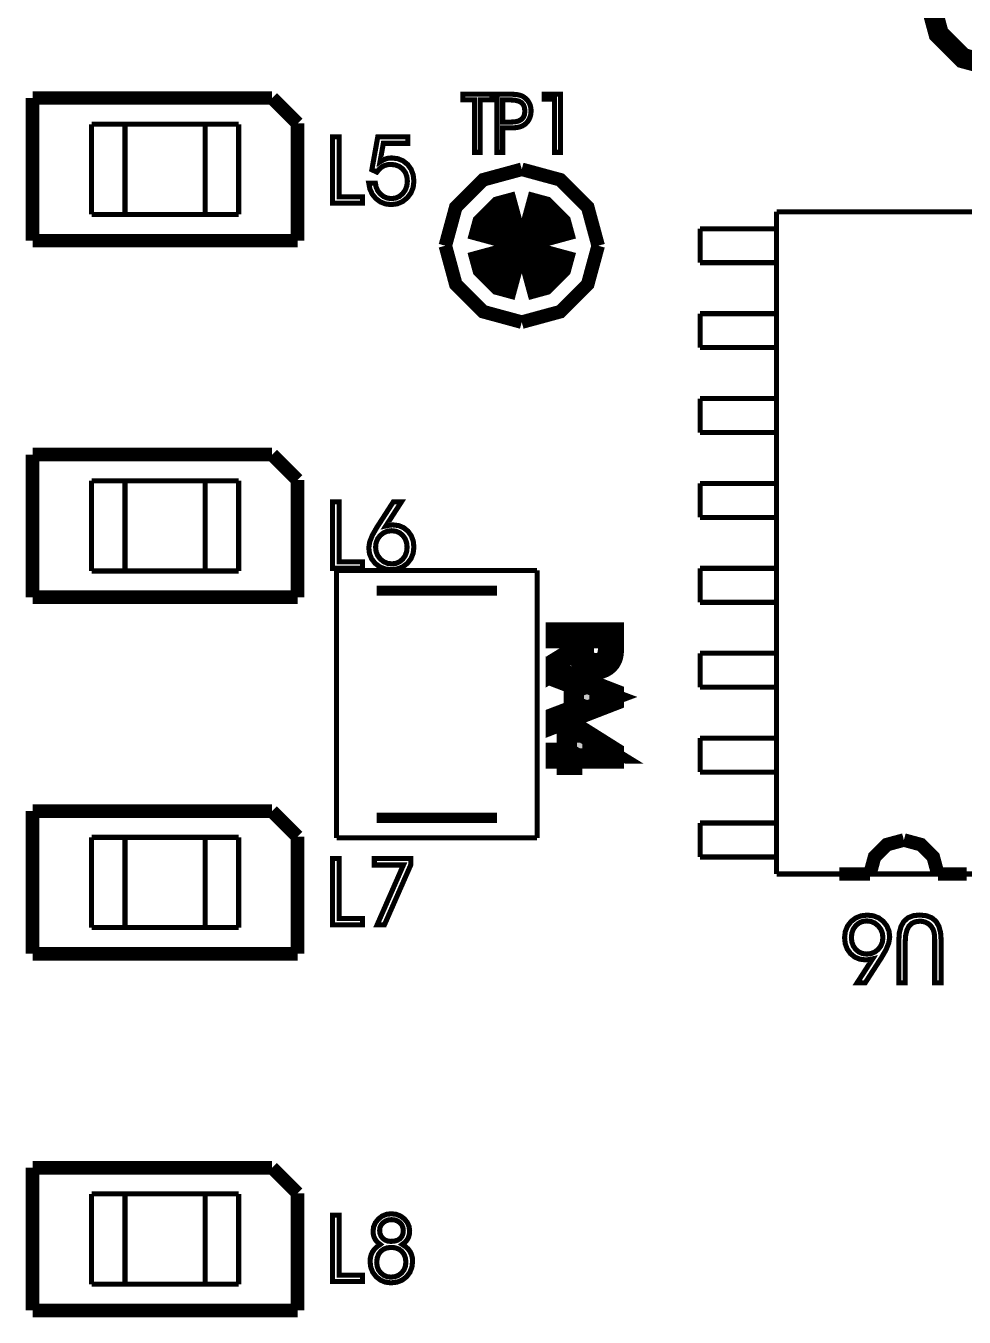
# Model space of a CAD drawing. Extents: x -1.96 to 2.19, y -1.6 to 2.11.
# Drawn here: x -0.59 to -0.038, y -0.508 to 0.253 of the extents above; entities that cross this region are included whole.
import ezdxf

# ---------------------------------------------------------------- set-up
doc = ezdxf.new("R2010")
doc.units = 0
doc.header["$LTSCALE"] = 0.000394
for name, color, linetype in [('M4', 7, 'CONTINUOUS'), ('ML', 7, 'CONTINUOUS'), ('TO', 7, 'CONTINUOUS')]:
    doc.layers.add(name, color=color, linetype=linetype)

msp = doc.modelspace()

# ---------------------------------------------------------------- linework, layer by layer
at = {"layer": 'M4', "color": 7, "linetype": 'CONTINUOUS', "const_width": 0.003}
for points in [[(-0.55174, 0.141898), (-0.55174, 0.195043)], [(-0.55174, 0.195043), (-0.46513, 0.195043)], [(-0.532055, 0.141898), (-0.532055, 0.195043)], [(-0.484815, 0.141898), (-0.484815, 0.195043)], [(-0.46513, 0.141898), (-0.46513, 0.195043)], [(-0.148433, -0.246524), (-0.148433, 0.143472)], [(-0.148433, 0.143472), (0.001567, 0.143472)], [(-0.55174, 0.141898), (-0.46513, 0.141898)], [(-0.193433, 0.133472), (-0.148433, 0.133472)], [(-0.193433, 0.113472), (-0.193433, 0.133472)], [(-0.193433, 0.113472), (-0.148433, 0.113472)], [(-0.193433, 0.083472), (-0.148433, 0.083472)], [(-0.193433, 0.063472), (-0.193433, 0.083472)], [(-0.193433, 0.063472), (-0.148433, 0.063472)], [(-0.193433, 0.033472), (-0.148433, 0.033472)], [(-0.193433, 0.013472), (-0.193433, 0.033472)], [(-0.193433, 0.013472), (-0.148433, 0.013472)], [(-0.55174, -0.068098), (-0.55174, -0.014953)], [(-0.55174, -0.014953), (-0.46513, -0.014953)], [(-0.532055, -0.068098), (-0.532055, -0.014953)], [(-0.484815, -0.068098), (-0.484815, -0.014953)], [(-0.46513, -0.068098), (-0.46513, -0.014953)], [(-0.193433, -0.016524), (-0.148433, -0.016524)], [(-0.193433, -0.036524), (-0.193433, -0.016524)], [(-0.193433, -0.036524), (-0.148433, -0.036524)], [(-0.55174, -0.068098), (-0.46513, -0.068098)], [(-0.407488, -0.225264), (-0.407488, -0.067783)], [(-0.407488, -0.067783), (-0.289382, -0.067783)], [(-0.289382, -0.225264), (-0.289382, -0.067783)], [(-0.193433, -0.066524), (-0.148433, -0.066524)], [(-0.193433, -0.086524), (-0.193433, -0.066524)], [(-0.193433, -0.086524), (-0.148433, -0.086524)], [(-0.193433, -0.116524), (-0.148433, -0.116524)], [(-0.193433, -0.136524), (-0.193433, -0.116524)], [(-0.193433, -0.136524), (-0.148433, -0.136524)], [(-0.193433, -0.166524), (-0.148433, -0.166524)], [(-0.193433, -0.186524), (-0.193433, -0.166524)], [(-0.193433, -0.186524), (-0.148433, -0.186524)], [(-0.193433, -0.216524), (-0.148433, -0.216524)], [(-0.193433, -0.236524), (-0.193433, -0.216524)], [(-0.55174, -0.278098), (-0.55174, -0.224953)], [(-0.55174, -0.224953), (-0.46513, -0.224953)], [(-0.532055, -0.278098), (-0.532055, -0.224953)], [(-0.484815, -0.278098), (-0.484815, -0.224953)], [(-0.46513, -0.278098), (-0.46513, -0.224953)], [(-0.407488, -0.225264), (-0.289382, -0.225264)], [(-0.073429, -0.22652), (-0.08351, -0.229257), (-0.090692, -0.236439), (-0.093429, -0.24652)], [(-0.073429, -0.22652), (-0.08351, -0.229257), (-0.090692, -0.236439), (-0.093429, -0.24652)], [(-0.053429, -0.24652), (-0.056166, -0.236439), (-0.063348, -0.229257), (-0.073429, -0.22652)], [(-0.053429, -0.24652), (-0.056166, -0.236439), (-0.063348, -0.229257), (-0.073429, -0.22652)], [(-0.193433, -0.236524), (-0.148433, -0.236524)], [(-0.148433, -0.246524), (-0.103433, -0.246524)], [(-0.103433, -0.246524), (-0.042433, -0.246524)], [(-0.043433, -0.246524), (0.001567, -0.246524)], [(-0.55174, -0.278098), (-0.46513, -0.278098)], [(-0.55174, -0.488098), (-0.55174, -0.434953)], [(-0.55174, -0.434953), (-0.46513, -0.434953)], [(-0.532055, -0.488098), (-0.532055, -0.434953)], [(-0.484815, -0.488098), (-0.484815, -0.434953)], [(-0.46513, -0.488098), (-0.46513, -0.434953)], [(-0.55174, -0.488098), (-0.46513, -0.488098)]]:
    msp.add_lwpolyline(points, dxfattribs=at)
at = {"layer": 'ML', "color": 7, "linetype": 'CONTINUOUS', "const_width": 0.0325}
for points in [[(-0.298429, 0.13972), (-0.306619, 0.137497), (-0.312453, 0.131662), (-0.314677, 0.123472)], [(-0.298429, 0.13972), (-0.306619, 0.137497), (-0.312453, 0.131662), (-0.314677, 0.123472)], [(-0.282181, 0.123472), (-0.284405, 0.131662), (-0.290239, 0.137497), (-0.298429, 0.13972)], [(-0.282181, 0.123472), (-0.284405, 0.131662), (-0.290239, 0.137497), (-0.298429, 0.13972)], [(-0.314677, 0.123472), (-0.312453, 0.115283), (-0.306619, 0.109448), (-0.298429, 0.107224)], [(-0.314677, 0.123472), (-0.312453, 0.115283), (-0.306619, 0.109448), (-0.298429, 0.107224)], [(-0.298429, 0.107224), (-0.290239, 0.109448), (-0.284405, 0.115283), (-0.282181, 0.123472)], [(-0.298429, 0.107224), (-0.290239, 0.109448), (-0.284405, 0.115283), (-0.282181, 0.123472)]]:
    msp.add_lwpolyline(points, dxfattribs=at)
at = {"layer": 'TO', "color": 7, "linetype": 'CONTINUOUS'}
for points, const_width in [([(-0.058429, 0.268472), (-0.052955, 0.248313), (-0.038592, 0.233951), (-0.018433, 0.228476)], 0.012), ([(-0.058429, 0.268472), (-0.052955, 0.248313), (-0.038592, 0.233951), (-0.018433, 0.228476)], 0.012), ([(-0.586433, 0.126472), (-0.586433, 0.210472)], 0.008), ([(-0.586433, 0.210472), (-0.445433, 0.210472)], 0.008), ([(-0.445433, 0.210472), (-0.430433, 0.195472)], 0.008), ([(-0.322949, 0.178472), (-0.326311, 0.178472), (-0.326311, 0.209339), (-0.333157, 0.209339), (-0.333157, 0.212701), (-0.316106, 0.212701), (-0.316106, 0.209339), (-0.322949, 0.209339), (-0.322949, 0.178472)], 0.003), ([(-0.322949, 0.178472), (-0.326311, 0.178472), (-0.326311, 0.209339), (-0.333157, 0.209339), (-0.333157, 0.212701), (-0.316106, 0.212701), (-0.316106, 0.209339), (-0.322949, 0.209339), (-0.322949, 0.178472)], 0.003), ([(-0.313012, 0.212701), (-0.305748, 0.212701), (-0.303802, 0.212664), (-0.302134, 0.212555), (-0.300744, 0.212374), (-0.299558, 0.212112), (-0.298517, 0.211758), (-0.297614, 0.211315), (-0.296223, 0.210316), (-0.295067, 0.209137), (-0.294146, 0.207776), (-0.293474, 0.206263), (-0.293071, 0.20463), (-0.292937, 0.202874), (-0.293057, 0.201192), (-0.293419, 0.199599), (-0.294028, 0.198091), (-0.294853, 0.196723), (-0.295869, 0.195559), (-0.297075, 0.194598), (-0.298042, 0.194043), (-0.299126, 0.193598), (-0.300327, 0.193268), (-0.301707, 0.193041), (-0.303315, 0.192904), (-0.305157, 0.192858), (-0.30965, 0.192858), (-0.30965, 0.178472), (-0.313012, 0.178472), (-0.313012, 0.212701)], 0.003), ([(-0.313012, 0.212701), (-0.305748, 0.212701), (-0.303802, 0.212664), (-0.302134, 0.212555), (-0.300744, 0.212374), (-0.299558, 0.212112), (-0.298517, 0.211758), (-0.297614, 0.211315), (-0.296223, 0.210316), (-0.295067, 0.209137), (-0.294146, 0.207776), (-0.293474, 0.206263), (-0.293071, 0.20463), (-0.292937, 0.202874), (-0.293057, 0.201192), (-0.293419, 0.199599), (-0.294028, 0.198091), (-0.294853, 0.196723), (-0.295869, 0.195559), (-0.297075, 0.194598), (-0.298042, 0.194043), (-0.299126, 0.193598), (-0.300327, 0.193268), (-0.301707, 0.193041), (-0.303315, 0.192904), (-0.305157, 0.192858), (-0.30965, 0.192858), (-0.30965, 0.178472), (-0.313012, 0.178472), (-0.313012, 0.212701)], 0.003), ([(-0.275622, 0.178472), (-0.279193, 0.178472), (-0.279193, 0.209764), (-0.285161, 0.209764), (-0.285161, 0.212701), (-0.275622, 0.212701), (-0.275622, 0.178472)], 0.003), ([(-0.275622, 0.178472), (-0.279193, 0.178472), (-0.279193, 0.209764), (-0.285161, 0.209764), (-0.285161, 0.212701), (-0.275622, 0.212701), (-0.275622, 0.178472)], 0.003), ([(-0.30965, 0.209339), (-0.30965, 0.196291), (-0.304689, 0.196291), (-0.30217, 0.196466), (-0.300133, 0.196991), (-0.298575, 0.197866), (-0.297479, 0.199107), (-0.296822, 0.200729), (-0.296602, 0.202736), (-0.296824, 0.204818), (-0.297487, 0.206489), (-0.298591, 0.207752), (-0.300184, 0.208634), (-0.302311, 0.209163), (-0.304972, 0.209339), (-0.30965, 0.209339)], 0.003), ([(-0.30965, 0.209339), (-0.30965, 0.196291), (-0.304689, 0.196291), (-0.30217, 0.196466), (-0.300133, 0.196991), (-0.298575, 0.197866), (-0.297479, 0.199107), (-0.296822, 0.200729), (-0.296602, 0.202736), (-0.296824, 0.204818), (-0.297487, 0.206489), (-0.298591, 0.207752), (-0.300184, 0.208634), (-0.302311, 0.209163), (-0.304972, 0.209339), (-0.30965, 0.209339)], 0.003), ([(-0.430433, 0.126472), (-0.430433, 0.195472)], 0.008), ([(-0.392181, 0.148472), (-0.409807, 0.148472), (-0.409807, 0.187591), (-0.405937, 0.187591), (-0.405937, 0.15226), (-0.392181, 0.15226), (-0.392181, 0.148472)], 0.003), ([(-0.392181, 0.148472), (-0.409807, 0.148472), (-0.409807, 0.187591), (-0.405937, 0.187591), (-0.405937, 0.15226), (-0.392181, 0.15226), (-0.392181, 0.148472)], 0.003), ([(-0.388504, 0.160346), (-0.384606, 0.160346), (-0.384178, 0.157933), (-0.383185, 0.155773), (-0.381626, 0.153874), (-0.379682, 0.152397), (-0.377534, 0.151509), (-0.375181, 0.151213), (-0.372683, 0.151543), (-0.370456, 0.152534), (-0.368504, 0.154185), (-0.366991, 0.156315), (-0.366083, 0.158757), (-0.36578, 0.161504), (-0.366083, 0.164251), (-0.366991, 0.166628), (-0.368504, 0.168638), (-0.370508, 0.170151), (-0.372888, 0.171059), (-0.375638, 0.171362), (-0.377247, 0.171237), (-0.378751, 0.170862), (-0.38015, 0.17024), (-0.381439, 0.16937), (-0.382629, 0.16824), (-0.383717, 0.16685), (-0.386681, 0.168217), (-0.383213, 0.187591), (-0.365571, 0.187591), (-0.365571, 0.183748), (-0.379929, 0.183748), (-0.381894, 0.172839), (-0.38077, 0.173572), (-0.379658, 0.174159), (-0.378555, 0.174598), (-0.377417, 0.174904), (-0.376222, 0.175088), (-0.374969, 0.17515), (-0.371383, 0.174718), (-0.368256, 0.173427), (-0.365587, 0.17128), (-0.363561, 0.168463), (-0.362343, 0.165168), (-0.361937, 0.161394), (-0.362371, 0.157787), (-0.363675, 0.154557), (-0.365846, 0.151701), (-0.368636, 0.149475), (-0.371795, 0.148139), (-0.375319, 0.147693), (-0.37867, 0.148087), (-0.381679, 0.149272), (-0.384343, 0.151252), (-0.386463, 0.153846), (-0.387851, 0.156878), (-0.388504, 0.160346)], 0.003), ([(-0.388504, 0.160346), (-0.384606, 0.160346), (-0.384178, 0.157933), (-0.383185, 0.155773), (-0.381626, 0.153874), (-0.379682, 0.152397), (-0.377534, 0.151509), (-0.375181, 0.151213), (-0.372683, 0.151543), (-0.370456, 0.152534), (-0.368504, 0.154185), (-0.366991, 0.156315), (-0.366083, 0.158757), (-0.36578, 0.161504), (-0.366083, 0.164251), (-0.366991, 0.166628), (-0.368504, 0.168638), (-0.370508, 0.170151), (-0.372888, 0.171059), (-0.375638, 0.171362), (-0.377247, 0.171237), (-0.378751, 0.170862), (-0.38015, 0.17024), (-0.381439, 0.16937), (-0.382629, 0.16824), (-0.383717, 0.16685), (-0.386681, 0.168217), (-0.383213, 0.187591), (-0.365571, 0.187591), (-0.365571, 0.183748), (-0.379929, 0.183748), (-0.381894, 0.172839), (-0.38077, 0.173572), (-0.379658, 0.174159), (-0.378555, 0.174598), (-0.377417, 0.174904), (-0.376222, 0.175088), (-0.374969, 0.17515), (-0.371383, 0.174718), (-0.368256, 0.173427), (-0.365587, 0.17128), (-0.363561, 0.168463), (-0.362343, 0.165168), (-0.361937, 0.161394), (-0.362371, 0.157787), (-0.363675, 0.154557), (-0.365846, 0.151701), (-0.368636, 0.149475), (-0.371795, 0.148139), (-0.375319, 0.147693), (-0.37867, 0.148087), (-0.381679, 0.149272), (-0.384343, 0.151252), (-0.386463, 0.153846), (-0.387851, 0.156878), (-0.388504, 0.160346)], 0.003), ([(-0.298429, 0.168469), (-0.32111, 0.16231), (-0.337267, 0.146153), (-0.343425, 0.123472)], 0.008), ([(-0.298429, 0.168469), (-0.32111, 0.16231), (-0.337267, 0.146153), (-0.343425, 0.123472)], 0.008), ([(-0.253433, 0.123472), (-0.259591, 0.146153), (-0.275749, 0.16231), (-0.298429, 0.168469)], 0.008), ([(-0.253433, 0.123472), (-0.259591, 0.146153), (-0.275749, 0.16231), (-0.298429, 0.168469)], 0.008), ([(-0.586433, 0.126472), (-0.430433, 0.126472)], 0.008), ([(-0.343425, 0.123472), (-0.337267, 0.100791), (-0.32111, 0.084632), (-0.298429, 0.078472)], 0.008), ([(-0.343425, 0.123472), (-0.337267, 0.100791), (-0.32111, 0.084632), (-0.298429, 0.078472)], 0.008), ([(-0.298429, 0.078472), (-0.275749, 0.084632), (-0.259591, 0.100791), (-0.253433, 0.123472)], 0.008), ([(-0.298429, 0.078472), (-0.275749, 0.084632), (-0.259591, 0.100791), (-0.253433, 0.123472)], 0.008), ([(-0.586433, -0.083524), (-0.586433, 0.000472)], 0.008), ([(-0.586433, 0.000472), (-0.445433, 0.000472)], 0.008), ([(-0.445433, 0.000472), (-0.430433, -0.014524)], 0.008), ([(-0.430433, -0.083524), (-0.430433, -0.014524)], 0.008), ([(-0.392181, -0.066528), (-0.409807, -0.066528), (-0.409807, -0.027409), (-0.405937, -0.027409), (-0.405937, -0.06274), (-0.392181, -0.06274), (-0.392181, -0.066528)], 0.003), ([(-0.392181, -0.066528), (-0.409807, -0.066528), (-0.409807, -0.027409), (-0.405937, -0.027409), (-0.405937, -0.06274), (-0.392181, -0.06274), (-0.392181, -0.066528)], 0.003), ([(-0.374079, -0.027409), (-0.369303, -0.027409), (-0.378425, -0.041539), (-0.377613, -0.041362), (-0.376843, -0.041215), (-0.376114, -0.041098), (-0.375439, -0.041017), (-0.374807, -0.040969), (-0.374217, -0.040953), (-0.370873, -0.041365), (-0.367938, -0.0426), (-0.365413, -0.044657), (-0.363481, -0.047344), (-0.362323, -0.050452), (-0.361937, -0.053984), (-0.362359, -0.057599), (-0.363623, -0.060779), (-0.365724, -0.06352), (-0.368473, -0.065623), (-0.371672, -0.066886), (-0.375319, -0.067307), (-0.378897, -0.066894), (-0.382042, -0.065654), (-0.384752, -0.063583), (-0.386838, -0.060912), (-0.388088, -0.057855), (-0.388504, -0.054413), (-0.387966, -0.050986), (-0.386352, -0.04694), (-0.383661, -0.042272), (-0.383369, -0.041826), (-0.383127, -0.041458), (-0.382937, -0.041165), (-0.374079, -0.027409)], 0.003), ([(-0.374079, -0.027409), (-0.369303, -0.027409), (-0.378425, -0.041539), (-0.377613, -0.041362), (-0.376843, -0.041215), (-0.376114, -0.041098), (-0.375439, -0.041017), (-0.374807, -0.040969), (-0.374217, -0.040953), (-0.370873, -0.041365), (-0.367938, -0.0426), (-0.365413, -0.044657), (-0.363481, -0.047344), (-0.362323, -0.050452), (-0.361937, -0.053984), (-0.362359, -0.057599), (-0.363623, -0.060779), (-0.365724, -0.06352), (-0.368473, -0.065623), (-0.371672, -0.066886), (-0.375319, -0.067307), (-0.378897, -0.066894), (-0.382042, -0.065654), (-0.384752, -0.063583), (-0.386838, -0.060912), (-0.388088, -0.057855), (-0.388504, -0.054413), (-0.387966, -0.050986), (-0.386352, -0.04694), (-0.383661, -0.042272), (-0.383369, -0.041826), (-0.383127, -0.041458), (-0.382937, -0.041165), (-0.374079, -0.027409)], 0.003), ([(-0.375024, -0.044362), (-0.37756, -0.044674), (-0.37981, -0.045608), (-0.381772, -0.047161), (-0.383286, -0.049167), (-0.384194, -0.051459), (-0.384496, -0.054039), (-0.384187, -0.056655), (-0.383259, -0.058986), (-0.381709, -0.061035), (-0.379719, -0.062624), (-0.377473, -0.063579), (-0.374969, -0.063898), (-0.372548, -0.063589), (-0.370404, -0.062663), (-0.368539, -0.061126), (-0.367097, -0.059116), (-0.366233, -0.056771), (-0.365945, -0.054094), (-0.36623, -0.051428), (-0.367085, -0.049098), (-0.368512, -0.047106), (-0.370375, -0.045583), (-0.372546, -0.044668), (-0.375024, -0.044362)], 0.003), ([(-0.375024, -0.044362), (-0.37756, -0.044674), (-0.37981, -0.045608), (-0.381772, -0.047161), (-0.383286, -0.049167), (-0.384194, -0.051459), (-0.384496, -0.054039), (-0.384187, -0.056655), (-0.383259, -0.058986), (-0.381709, -0.061035), (-0.379719, -0.062624), (-0.377473, -0.063579), (-0.374969, -0.063898), (-0.372548, -0.063589), (-0.370404, -0.062663), (-0.368539, -0.061126), (-0.367097, -0.059116), (-0.366233, -0.056771), (-0.365945, -0.054094), (-0.36623, -0.051428), (-0.367085, -0.049098), (-0.368512, -0.047106), (-0.370375, -0.045583), (-0.372546, -0.044668), (-0.375024, -0.044362)], 0.003), ([(-0.586433, -0.083524), (-0.430433, -0.083524)], 0.008), ([(-0.383866, -0.079594), (-0.313004, -0.079594)], 0.005906), ([(-0.247571, -0.107543), (-0.278437, -0.107543), (-0.278437, -0.104232), (-0.244209, -0.104232), (-0.244209, -0.113425), (-0.24426, -0.115315), (-0.244412, -0.116941), (-0.244665, -0.118303), (-0.245038, -0.119494), (-0.245543, -0.120611), (-0.246181, -0.12165), (-0.247244, -0.122919), (-0.248522, -0.123997), (-0.250016, -0.124886), (-0.251646, -0.125545), (-0.253339, -0.125939), (-0.255094, -0.126071), (-0.257621, -0.125809), (-0.2599, -0.125024), (-0.261933, -0.123713), (-0.263559, -0.122004), (-0.264602, -0.120033), (-0.265063, -0.117799), (-0.278437, -0.126071), (-0.278437, -0.122075), (-0.261933, -0.111917), (-0.261933, -0.115161), (-0.261722, -0.117191), (-0.261088, -0.11895), (-0.260031, -0.120441), (-0.258641, -0.121571), (-0.257008, -0.12225), (-0.255138, -0.122476), (-0.253969, -0.122407), (-0.252871, -0.122198), (-0.251846, -0.12185), (-0.250901, -0.121372), (-0.250041, -0.120757), (-0.249264, -0.120008), (-0.248712, -0.119286), (-0.248277, -0.118475), (-0.247957, -0.117575), (-0.247741, -0.11638), (-0.247613, -0.114688), (-0.247571, -0.112504), (-0.247571, -0.107543)], 0.012), ([(-0.247571, -0.107543), (-0.278437, -0.107543), (-0.278437, -0.104232), (-0.244209, -0.104232), (-0.244209, -0.113425), (-0.24426, -0.115315), (-0.244412, -0.116941), (-0.244665, -0.118303), (-0.245038, -0.119494), (-0.245543, -0.120611), (-0.246181, -0.12165), (-0.247244, -0.122919), (-0.248522, -0.123997), (-0.250016, -0.124886), (-0.251646, -0.125545), (-0.253339, -0.125939), (-0.255094, -0.126071), (-0.257621, -0.125809), (-0.2599, -0.125024), (-0.261933, -0.123713), (-0.263559, -0.122004), (-0.264602, -0.120033), (-0.265063, -0.117799), (-0.278437, -0.126071), (-0.278437, -0.122075), (-0.261933, -0.111917), (-0.261933, -0.115161), (-0.261722, -0.117191), (-0.261088, -0.11895), (-0.260031, -0.120441), (-0.258641, -0.121571), (-0.257008, -0.12225), (-0.255138, -0.122476), (-0.253969, -0.122407), (-0.252871, -0.122198), (-0.251846, -0.12185), (-0.250901, -0.121372), (-0.250041, -0.120757), (-0.249264, -0.120008), (-0.248712, -0.119286), (-0.248277, -0.118475), (-0.247957, -0.117575), (-0.247741, -0.11638), (-0.247613, -0.114688), (-0.247571, -0.112504), (-0.247571, -0.107543)], 0.003), ([(-0.278437, -0.130654), (-0.278437, -0.127106), (-0.244209, -0.140386), (-0.244209, -0.144429), (-0.278437, -0.157669), (-0.278437, -0.154075), (-0.267693, -0.149984), (-0.267693, -0.134748), (-0.278437, -0.130654)], 0.012), ([(-0.278437, -0.130654), (-0.278437, -0.127106), (-0.244209, -0.140386), (-0.244209, -0.144429), (-0.278437, -0.157669), (-0.278437, -0.154075), (-0.267693, -0.149984), (-0.267693, -0.134748), (-0.278437, -0.130654)], 0.003), ([(-0.264614, -0.148803), (-0.247425, -0.142311), (-0.264614, -0.135917), (-0.264614, -0.148803)], 0.012), ([(-0.264614, -0.148803), (-0.247425, -0.142311), (-0.264614, -0.135917), (-0.264614, -0.148803)], 0.003), ([(-0.268843, -0.175248), (-0.248157, -0.175386), (-0.268843, -0.162642), (-0.268843, -0.175248)], 0.012), ([(-0.278437, -0.178465), (-0.278437, -0.175154), (-0.271827, -0.175154), (-0.271827, -0.159122), (-0.268843, -0.159122), (-0.244209, -0.17463), (-0.244209, -0.178465), (-0.268843, -0.178465), (-0.268843, -0.182181), (-0.271827, -0.182181), (-0.271827, -0.178465), (-0.278437, -0.178465)], 0.012), ([(-0.278437, -0.178465), (-0.278437, -0.175154), (-0.271827, -0.175154), (-0.271827, -0.159122), (-0.268843, -0.159122), (-0.244209, -0.17463), (-0.244209, -0.178465), (-0.268843, -0.178465), (-0.268843, -0.182181), (-0.271827, -0.182181), (-0.271827, -0.178465), (-0.278437, -0.178465)], 0.003), ([(-0.268843, -0.175248), (-0.248157, -0.175386), (-0.268843, -0.162642), (-0.268843, -0.175248)], 0.003), ([(-0.586433, -0.293524), (-0.586433, -0.209524)], 0.008), ([(-0.586433, -0.209524), (-0.445433, -0.209524)], 0.008), ([(-0.445433, -0.209524), (-0.430433, -0.224524)], 0.008), ([(-0.383866, -0.213453), (-0.313004, -0.213453)], 0.005906), ([(-0.430433, -0.293524), (-0.430433, -0.224524)], 0.008), ([(-0.073429, -0.22652), (-0.08351, -0.229257), (-0.090692, -0.236439), (-0.093429, -0.24652)], 0.008), ([(-0.073429, -0.22652), (-0.08351, -0.229257), (-0.090692, -0.236439), (-0.093429, -0.24652)], 0.008), ([(-0.053429, -0.24652), (-0.056166, -0.236439), (-0.063348, -0.229257), (-0.073429, -0.22652)], 0.008), ([(-0.053429, -0.24652), (-0.056166, -0.236439), (-0.063348, -0.229257), (-0.073429, -0.22652)], 0.008), ([(-0.392181, -0.276528), (-0.409807, -0.276528), (-0.409807, -0.237409), (-0.405937, -0.237409), (-0.405937, -0.27274), (-0.392181, -0.27274), (-0.392181, -0.276528)], 0.003), ([(-0.392181, -0.276528), (-0.409807, -0.276528), (-0.409807, -0.237409), (-0.405937, -0.237409), (-0.405937, -0.27274), (-0.392181, -0.27274), (-0.392181, -0.276528)], 0.003), ([(-0.379307, -0.276528), (-0.383606, -0.276528), (-0.36813, -0.241252), (-0.385248, -0.241252), (-0.385248, -0.237409), (-0.363673, -0.237409), (-0.363673, -0.240929), (-0.379307, -0.276528)], 0.003), ([(-0.379307, -0.276528), (-0.383606, -0.276528), (-0.36813, -0.241252), (-0.385248, -0.241252), (-0.385248, -0.237409), (-0.363673, -0.237409), (-0.363673, -0.240929), (-0.379307, -0.276528)], 0.003), ([(-0.111433, -0.246524), (-0.093433, -0.246524)], 0.008), ([(-0.053433, -0.246524), (-0.036433, -0.246524)], 0.008), ([(-0.096205, -0.310646), (-0.10098, -0.310646), (-0.091858, -0.296516), (-0.092671, -0.296693), (-0.093441, -0.29684), (-0.094169, -0.296957), (-0.094844, -0.297038), (-0.095476, -0.297086), (-0.096067, -0.297102), (-0.09941, -0.29669), (-0.102345, -0.295455), (-0.10487, -0.293398), (-0.106802, -0.290711), (-0.10796, -0.287603), (-0.108346, -0.284071), (-0.107924, -0.280456), (-0.106661, -0.277276), (-0.104559, -0.274535), (-0.10181, -0.272432), (-0.098611, -0.271169), (-0.094965, -0.270748), (-0.091386, -0.271161), (-0.088241, -0.272401), (-0.085531, -0.274472), (-0.083446, -0.277143), (-0.082196, -0.2802), (-0.08178, -0.283642), (-0.082318, -0.287069), (-0.083932, -0.291115), (-0.086622, -0.295783), (-0.086915, -0.296229), (-0.087156, -0.296597), (-0.087346, -0.29689), (-0.096205, -0.310646)], 0.003), ([(-0.096205, -0.310646), (-0.10098, -0.310646), (-0.091858, -0.296516), (-0.092671, -0.296693), (-0.093441, -0.29684), (-0.094169, -0.296957), (-0.094844, -0.297038), (-0.095476, -0.297086), (-0.096067, -0.297102), (-0.09941, -0.29669), (-0.102345, -0.295455), (-0.10487, -0.293398), (-0.106802, -0.290711), (-0.10796, -0.287603), (-0.108346, -0.284071), (-0.107924, -0.280456), (-0.106661, -0.277276), (-0.104559, -0.274535), (-0.10181, -0.272432), (-0.098611, -0.271169), (-0.094965, -0.270748), (-0.091386, -0.271161), (-0.088241, -0.272401), (-0.085531, -0.274472), (-0.083446, -0.277143), (-0.082196, -0.2802), (-0.08178, -0.283642), (-0.082318, -0.287069), (-0.083932, -0.291115), (-0.086622, -0.295783), (-0.086915, -0.296229), (-0.087156, -0.296597), (-0.087346, -0.29689), (-0.096205, -0.310646)], 0.003), ([(-0.09526, -0.293693), (-0.092724, -0.293381), (-0.090473, -0.292447), (-0.088512, -0.290894), (-0.086997, -0.288888), (-0.08609, -0.286596), (-0.085787, -0.284016), (-0.086096, -0.2814), (-0.087024, -0.279069), (-0.088575, -0.27702), (-0.090565, -0.275431), (-0.092811, -0.274476), (-0.095315, -0.274157), (-0.097736, -0.274467), (-0.09988, -0.275392), (-0.101744, -0.276929), (-0.103187, -0.278939), (-0.104051, -0.281284), (-0.104339, -0.283961), (-0.104054, -0.286627), (-0.103198, -0.288957), (-0.101772, -0.290949), (-0.099908, -0.292472), (-0.097737, -0.293387), (-0.09526, -0.293693)], 0.003), ([(-0.09526, -0.293693), (-0.092724, -0.293381), (-0.090473, -0.292447), (-0.088512, -0.290894), (-0.086997, -0.288888), (-0.08609, -0.286596), (-0.085787, -0.284016), (-0.086096, -0.2814), (-0.087024, -0.279069), (-0.088575, -0.27702), (-0.090565, -0.275431), (-0.092811, -0.274476), (-0.095315, -0.274157), (-0.097736, -0.274467), (-0.09988, -0.275392), (-0.101744, -0.276929), (-0.103187, -0.278939), (-0.104051, -0.281284), (-0.104339, -0.283961), (-0.104054, -0.286627), (-0.103198, -0.288957), (-0.101772, -0.290949), (-0.099908, -0.292472), (-0.097737, -0.293387), (-0.09526, -0.293693)], 0.003), ([(-0.051472, -0.310646), (-0.055315, -0.310646), (-0.055315, -0.285906), (-0.05534, -0.284149), (-0.055416, -0.282715), (-0.055543, -0.281606), (-0.055732, -0.280692), (-0.055984, -0.279852), (-0.056303, -0.279083), (-0.057115, -0.2777), (-0.05814, -0.276535), (-0.059386, -0.275591), (-0.060794, -0.274887), (-0.062323, -0.274464), (-0.063972, -0.274323), (-0.066668, -0.27466), (-0.068853, -0.27567), (-0.070528, -0.27735), (-0.071705, -0.27973), (-0.072411, -0.282852), (-0.072646, -0.286713), (-0.072646, -0.310646), (-0.076433, -0.310646), (-0.076433, -0.285768), (-0.076097, -0.281128), (-0.075088, -0.277348), (-0.073406, -0.274425), (-0.071047, -0.272353), (-0.067989, -0.271108), (-0.064236, -0.270693), (-0.060234, -0.2711), (-0.057011, -0.272319), (-0.054563, -0.27435), (-0.052845, -0.27724), (-0.051815, -0.281046), (-0.051472, -0.285768), (-0.051472, -0.310646)], 0.003), ([(-0.051472, -0.310646), (-0.055315, -0.310646), (-0.055315, -0.285906), (-0.05534, -0.284149), (-0.055416, -0.282715), (-0.055543, -0.281606), (-0.055732, -0.280692), (-0.055984, -0.279852), (-0.056303, -0.279083), (-0.057115, -0.2777), (-0.05814, -0.276535), (-0.059386, -0.275591), (-0.060794, -0.274887), (-0.062323, -0.274464), (-0.063972, -0.274323), (-0.066668, -0.27466), (-0.068853, -0.27567), (-0.070528, -0.27735), (-0.071705, -0.27973), (-0.072411, -0.282852), (-0.072646, -0.286713), (-0.072646, -0.310646), (-0.076433, -0.310646), (-0.076433, -0.285768), (-0.076097, -0.281128), (-0.075088, -0.277348), (-0.073406, -0.274425), (-0.071047, -0.272353), (-0.067989, -0.271108), (-0.064236, -0.270693), (-0.060234, -0.2711), (-0.057011, -0.272319), (-0.054563, -0.27435), (-0.052845, -0.27724), (-0.051815, -0.281046), (-0.051472, -0.285768), (-0.051472, -0.310646)], 0.003), ([(-0.586433, -0.293524), (-0.430433, -0.293524)], 0.008), ([(-0.586433, -0.503524), (-0.586433, -0.419524)], 0.008), ([(-0.586433, -0.419524), (-0.445433, -0.419524)], 0.008), ([(-0.445433, -0.419524), (-0.430433, -0.434524)], 0.008), ([(-0.430433, -0.503524), (-0.430433, -0.434524)], 0.008), ([(-0.392181, -0.486528), (-0.409807, -0.486528), (-0.409807, -0.447409), (-0.405937, -0.447409), (-0.405937, -0.48274), (-0.392181, -0.48274), (-0.392181, -0.486528)], 0.003), ([(-0.392181, -0.486528), (-0.409807, -0.486528), (-0.409807, -0.447409), (-0.405937, -0.447409), (-0.405937, -0.48274), (-0.392181, -0.48274), (-0.392181, -0.486528)], 0.003), ([(-0.381791, -0.464677), (-0.383056, -0.463702), (-0.384099, -0.462596), (-0.384917, -0.461366), (-0.385509, -0.460008), (-0.385865, -0.458543), (-0.385984, -0.456972), (-0.385635, -0.454302), (-0.384589, -0.451878), (-0.382846, -0.449701), (-0.380621, -0.447997), (-0.378108, -0.446972), (-0.375307, -0.44663), (-0.372407, -0.44696), (-0.369831, -0.447952), (-0.367579, -0.44961), (-0.365843, -0.451724), (-0.3648, -0.454087), (-0.364453, -0.456697), (-0.364571, -0.45841), (-0.364925, -0.459956), (-0.365516, -0.461339), (-0.36635, -0.462572), (-0.367443, -0.463686), (-0.368799, -0.464677), (-0.366919, -0.465916), (-0.365389, -0.46731), (-0.364213, -0.468858), (-0.363378, -0.470578), (-0.362876, -0.472493), (-0.362709, -0.474598), (-0.363104, -0.478069), (-0.36429, -0.481111), (-0.366268, -0.48372), (-0.368874, -0.485714), (-0.371943, -0.486909), (-0.375472, -0.487307), (-0.378719, -0.486906), (-0.381617, -0.485703), (-0.384165, -0.483693), (-0.386145, -0.481105), (-0.38733, -0.478161), (-0.387724, -0.474862), (-0.387572, -0.472732), (-0.387111, -0.470816), (-0.386339, -0.469114), (-0.385221, -0.467559), (-0.383704, -0.46608), (-0.381791, -0.464677)], 0.003), ([(-0.381791, -0.464677), (-0.383056, -0.463702), (-0.384099, -0.462596), (-0.384917, -0.461366), (-0.385509, -0.460008), (-0.385865, -0.458543), (-0.385984, -0.456972), (-0.385635, -0.454302), (-0.384589, -0.451878), (-0.382846, -0.449701), (-0.380621, -0.447997), (-0.378108, -0.446972), (-0.375307, -0.44663), (-0.372407, -0.44696), (-0.369831, -0.447952), (-0.367579, -0.44961), (-0.365843, -0.451724), (-0.3648, -0.454087), (-0.364453, -0.456697), (-0.364571, -0.45841), (-0.364925, -0.459956), (-0.365516, -0.461339), (-0.36635, -0.462572), (-0.367443, -0.463686), (-0.368799, -0.464677), (-0.366919, -0.465916), (-0.365389, -0.46731), (-0.364213, -0.468858), (-0.363378, -0.470578), (-0.362876, -0.472493), (-0.362709, -0.474598), (-0.363104, -0.478069), (-0.36429, -0.481111), (-0.366268, -0.48372), (-0.368874, -0.485714), (-0.371943, -0.486909), (-0.375472, -0.487307), (-0.378719, -0.486906), (-0.381617, -0.485703), (-0.384165, -0.483693), (-0.386145, -0.481105), (-0.38733, -0.478161), (-0.387724, -0.474862), (-0.387572, -0.472732), (-0.387111, -0.470816), (-0.386339, -0.469114), (-0.385221, -0.467559), (-0.383704, -0.46608), (-0.381791, -0.464677)], 0.003), ([(-0.382114, -0.456378), (-0.381909, -0.458192), (-0.381294, -0.459765), (-0.380268, -0.461091), (-0.378917, -0.462098), (-0.377319, -0.462704), (-0.375472, -0.462906), (-0.373306, -0.462722), (-0.371502, -0.462172), (-0.370063, -0.461256), (-0.369018, -0.459992), (-0.368393, -0.458403), (-0.368185, -0.456488), (-0.368402, -0.454723), (-0.369052, -0.453188), (-0.370138, -0.451882), (-0.371554, -0.45089), (-0.373219, -0.450294), (-0.375126, -0.450094), (-0.377005, -0.450294), (-0.378668, -0.450894), (-0.380114, -0.451894), (-0.381224, -0.453193), (-0.381891, -0.454688), (-0.382114, -0.456378)], 0.003), ([(-0.382114, -0.456378), (-0.381909, -0.458192), (-0.381294, -0.459765), (-0.380268, -0.461091), (-0.378917, -0.462098), (-0.377319, -0.462704), (-0.375472, -0.462906), (-0.373306, -0.462722), (-0.371502, -0.462172), (-0.370063, -0.461256), (-0.369018, -0.459992), (-0.368393, -0.458403), (-0.368185, -0.456488), (-0.368402, -0.454723), (-0.369052, -0.453188), (-0.370138, -0.451882), (-0.371554, -0.45089), (-0.373219, -0.450294), (-0.375126, -0.450094), (-0.377005, -0.450294), (-0.378668, -0.450894), (-0.380114, -0.451894), (-0.381224, -0.453193), (-0.381891, -0.454688), (-0.382114, -0.456378)], 0.003), ([(-0.383827, -0.475295), (-0.383557, -0.477645), (-0.382748, -0.47971), (-0.381398, -0.481492), (-0.379659, -0.48286), (-0.377684, -0.48368), (-0.375472, -0.483953), (-0.373064, -0.483675), (-0.370956, -0.48284), (-0.369146, -0.481449), (-0.367765, -0.479639), (-0.366937, -0.477533), (-0.366661, -0.475138), (-0.366921, -0.472689), (-0.367701, -0.470585), (-0.369, -0.468819), (-0.370725, -0.46749), (-0.372784, -0.466691), (-0.375181, -0.466425), (-0.377663, -0.466689), (-0.379771, -0.467481), (-0.381508, -0.468803), (-0.382797, -0.470582), (-0.383569, -0.472745), (-0.383827, -0.475295)], 0.003), ([(-0.383827, -0.475295), (-0.383557, -0.477645), (-0.382748, -0.47971), (-0.381398, -0.481492), (-0.379659, -0.48286), (-0.377684, -0.48368), (-0.375472, -0.483953), (-0.373064, -0.483675), (-0.370956, -0.48284), (-0.369146, -0.481449), (-0.367765, -0.479639), (-0.366937, -0.477533), (-0.366661, -0.475138), (-0.366921, -0.472689), (-0.367701, -0.470585), (-0.369, -0.468819), (-0.370725, -0.46749), (-0.372784, -0.466691), (-0.375181, -0.466425), (-0.377663, -0.466689), (-0.379771, -0.467481), (-0.381508, -0.468803), (-0.382797, -0.470582), (-0.383569, -0.472745), (-0.383827, -0.475295)], 0.003), ([(-0.586433, -0.503524), (-0.430433, -0.503524)], 0.008)]:
    msp.add_lwpolyline(points, dxfattribs=dict(at, const_width=const_width))
at = {"layer": 'TO', "color": 7}
for points in [[(-0.264614, -0.148803), (-0.247425, -0.142311), (-0.264614, -0.148803), (-0.264614, -0.135917)], [(-0.268843, -0.175248), (-0.248157, -0.175386), (-0.268843, -0.175248), (-0.268843, -0.162642)]]:
    msp.add_solid(points, dxfattribs=at)

doc.saveas('drawing.dxf')
